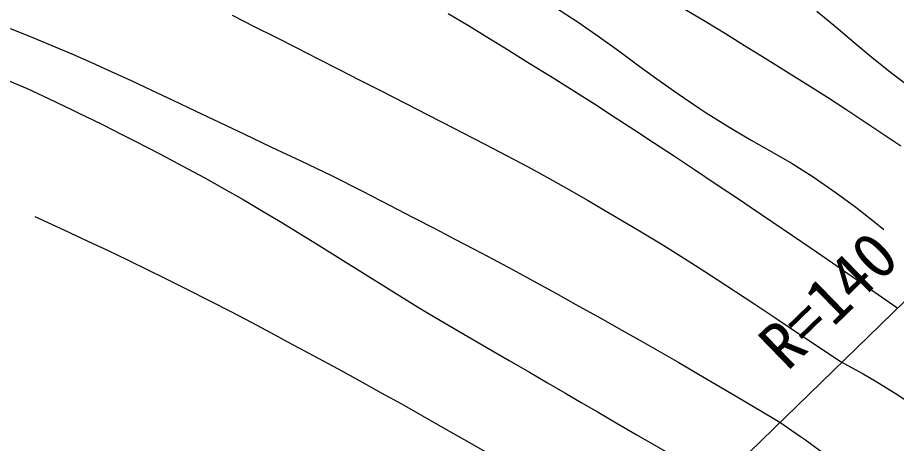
# Model space of a CAD drawing. Units: millimetres, scale not verified. Extents: x 40000 to 680000, y 20000 to 380000.
# Drawn here: x 359308 to 393674, y 237809 to 254480 of the extents above; entities that cross this region are included whole.
import ezdxf
from ezdxf.enums import TextEntityAlignment as Align

# ---------------------------------------------------------------- set-up
doc = ezdxf.new("R2010")
doc.units = ezdxf.units.MM
doc.header["$LTSCALE"] = 1000
doc.layers.add('M-BGD', color=7, linetype='Continuous', lineweight=25)
doc.layers.add('M-BMK-SRVR', color=3, linetype='Continuous', lineweight=25)
doc.styles.add('ＭＳ ゴシック', font='')
doc.styles.get('ＭＳ ゴシック').set_extended_font_data('MS Gothic')

msp = doc.modelspace()

# ---------------------------------------------------------------- linework, layer by layer
at = {"layer": 'M-BGD'}
for points in [[(380307, 254903), (381229, 254295), (382052, 253723), (382814, 253175), (383552, 252635), (384303, 252088), (385105, 251519), (385994, 250913), (386233, 250755), (387155, 250174), (387998, 249680), (388799, 249226), (389593, 248764), (390419, 248245), (391312, 247623), (391313, 247622), (392082, 247055), (392825, 246471), (393176, 246183)], [(385401, 254814), (386190, 254340), (386984, 253852), (387843, 253321), (388435, 252956), (389374, 252375), (390214, 251848), (390980, 251359), (391700, 250891), (392399, 250429), (393105, 249955), (393842, 249454)], [(390559, 254733), (391310, 254111), (392013, 253517), (392724, 252923), (393499, 252300), (394192, 251771)], [(367693, 254568), (368562, 254132), (369403, 253708), (370226, 253292), (371041, 252877), (371860, 252460), (372692, 252035), (373549, 251596), (374439, 251138), (375375, 250657), (376366, 250147), (376666, 249993), (377605, 249510), (378429, 249082), (379274, 248632), (379883, 248299), (380795, 247789), (381595, 247327), (382457, 246820), (382677, 246691), (383625, 246129), (384469, 245619), (385238, 245144), (385960, 244688), (386664, 244233), (387380, 243763), (388135, 243261), (388958, 242709), (389879, 242091), (390926, 241390), (391483, 241018)], [(376146, 254637), (376944, 254164), (377760, 253665), (378359, 253295), (379319, 252700), (380214, 252141), (381057, 251610), (381862, 251098), (382641, 250597), (383409, 250099), (384177, 249595), (384961, 249077), (385773, 248536), (386626, 247964), (387534, 247353), (387960, 247066), (388847, 246468), (389608, 245952), (390307, 245477), (391007, 244997), (391772, 244468), (392665, 243846), (393684, 243135)], [(359013, 254058), (359845, 253723), (360647, 253391), (361427, 253057), (362198, 252719), (362968, 252373), (363749, 252014), (364550, 251640), (365383, 251247), (366258, 250831), (367185, 250388), (368175, 249916), (369238, 249409), (370384, 248866), (371586, 248299)], [(357108, 252702), (358081, 252357), (358717, 252109), (359680, 251705), (360516, 251314), (361412, 250881), (361680, 250755), (362597, 250311), (363435, 249883), (363881, 249654), (364873, 249142), (365774, 248665), (366605, 248215), (367382, 247782), (368124, 247358), (368849, 246932), (369574, 246496), (370318, 246041), (371098, 245558), (371933, 245037), (372841, 244470), (373839, 243847), (374946, 243159), (375396, 242881)], [(371586, 248299), (372789, 247682), (373845, 247140), (374782, 246658), (375629, 246220), (376411, 245812), (377159, 245419), (377899, 245025), (378659, 244615), (379467, 244174), (380352, 243687), (381134, 243253), (382089, 242721), (382932, 242249), (383699, 241815), (384430, 241398), (385162, 240976), (385932, 240527), (386778, 240029), (387739, 239461), (388852, 238802), (389112, 238647)], [(359987, 246691), (361144, 246157), (362060, 245731), (362845, 245362), (363608, 244995), (364459, 244579), (364982, 244320), (365957, 243834), (366823, 243395), (367641, 242974), (368469, 242540), (369368, 242062), (369893, 241780), (370887, 241243), (371817, 240738), (372693, 240257), (373530, 239794), (374341, 239341), (375139, 238891), (375937, 238438), (376748, 237975), (377586, 237494)], [(375396, 242881), (376599, 242181), (377634, 241578), (378532, 241055), (379322, 240595), (380036, 240180), (380702, 239792), (381352, 239414), (382015, 239028), (382720, 238617), (383500, 238164), (384382, 237650), (385398, 237059), (386578, 236372), (386741, 236277)], [(391483, 241018), (392372, 240529), (392837, 240256), (393724, 239714), (394491, 239200), (395325, 238601), (395377, 238563), (396204, 237925), (396915, 237337)], [(389112, 238647), (389926, 238085), (390120, 237948), (390969, 237329), (391703, 236765), (392474, 236180), (392922, 235853), (393788, 235238), (394554, 234706), (395334, 234181), (396139, 233652), (396975, 233111), (397748, 232636), (398637, 232124), (399403, 231726), (400205, 231346), (401201, 230891), (401643, 230689)]]:
    msp.add_lwpolyline(points, dxfattribs=at)
at = {"layer": 'M-BMK-SRVR'}
msp.add_line((384938, 234564), (420759, 269406), dxfattribs=at)

# ---------------------------------------------------------------- texts
at = {"layer": 'M-BMK-SRVR', "style": 'ＭＳ ゴシック'}
msp.add_text('R=140', height=1833, rotation=44.164, dxfattribs=at).set_placement((392027, 242380), align=Align.BOTTOM_CENTER)

doc.saveas('drawing.dxf')
